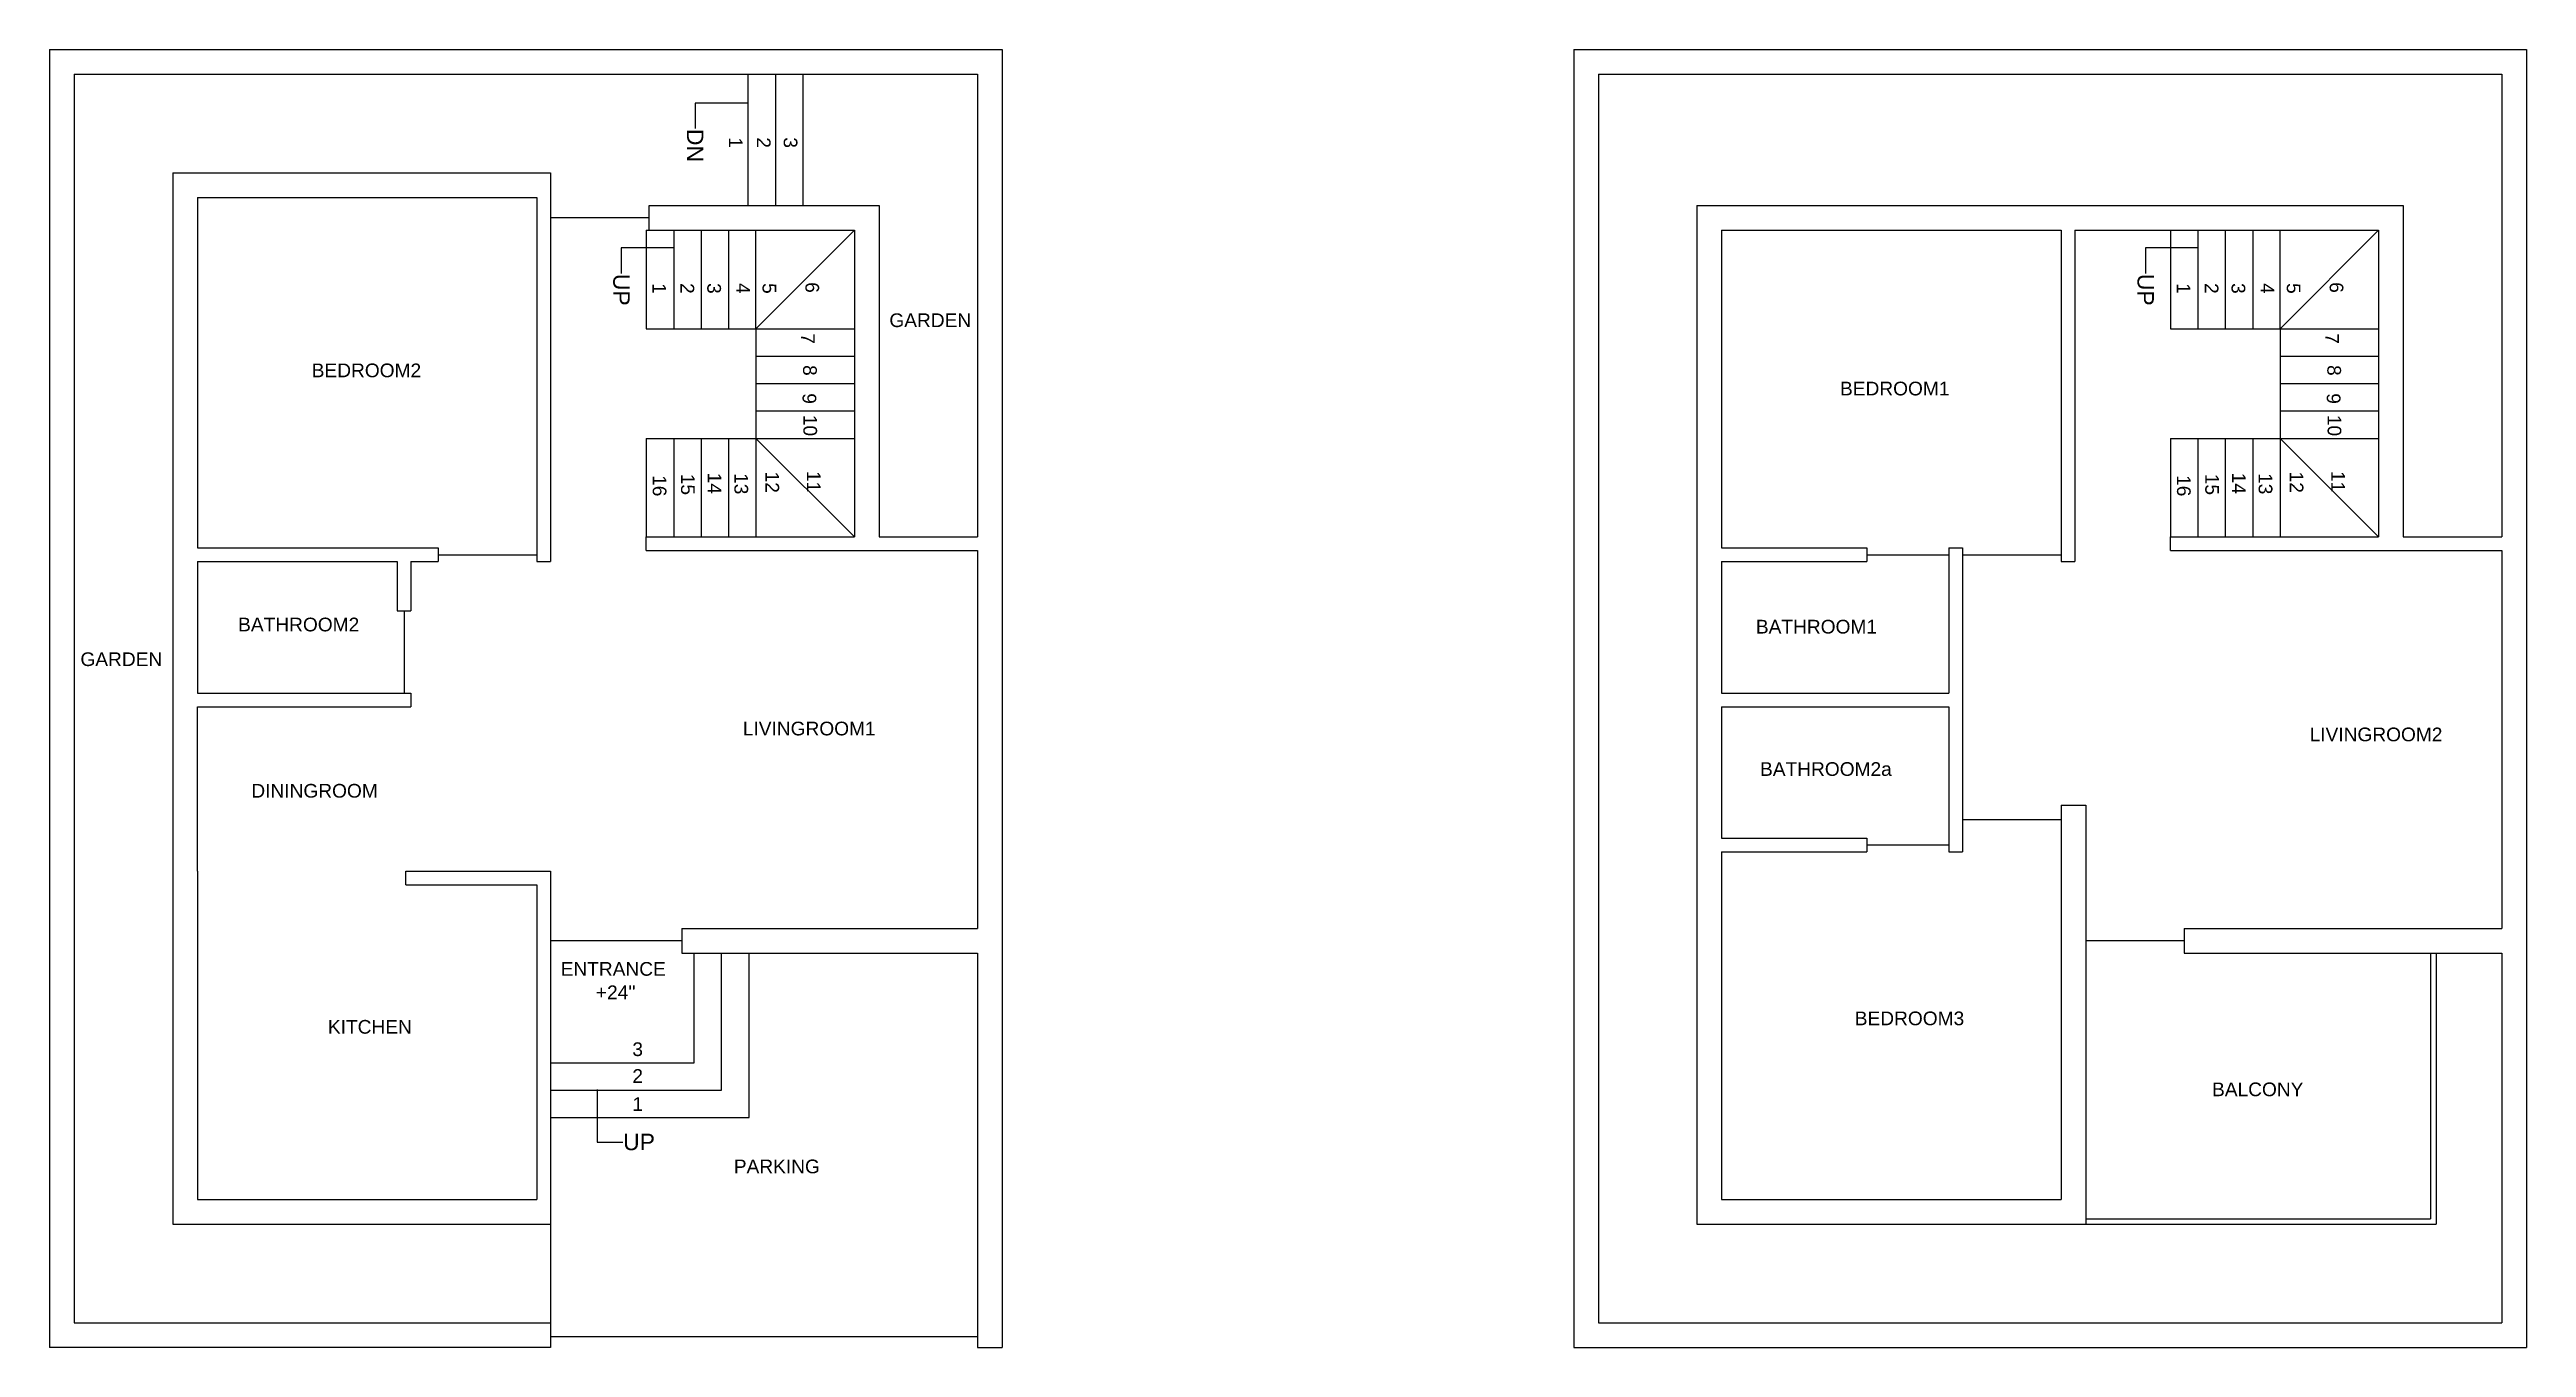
# Model space of a CAD drawing. Header units: feet. Extents: x 18 to 922, y 3 to 477.
import ezdxf
from ezdxf import colors
from ezdxf.entities.mleader import LeaderData, LeaderLine
from ezdxf.math import Vec2, Vec3

# ---------------------------------------------------------------- set-up
doc = ezdxf.new("R2010")
doc.units = ezdxf.units.FT
doc.header["$MEASUREMENT"] = 0
for name, color, linetype in [('Balcony', 7, 'Continuous'), ('BathRoom1', 7, 'Continuous'), ('BathRoom2', 7, 'Continuous'), ('BathRoom2a', 7, 'Continuous'), ('BedRoom1', 7, 'Continuous'), ('BedRoom2', 7, 'Continuous'), ('BedRoom3', 7, 'Continuous'), ('Boundary', 7, 'Continuous'), ('DiningRoom', 7, 'Continuous'), ('Door2.6fPanel', 7, 'Continuous'), ('Door3fPanel', 7, 'Continuous'), ('Door4fPanel', 7, 'Continuous'), ('Entrance_Staircase', 7, 'Continuous'), ('Entrance_Staircase_wall', 7, 'Continuous'), ('Garden', 7, 'Continuous'), ('Garden_Staircase', 7, 'Continuous'), ('Kitchen', 7, 'Continuous'), ('LivingRoom1', 7, 'Continuous'), ('LivingRoom2', 7, 'Continuous'), ('Main_gate', 7, 'Continuous'), ('Parking', 7, 'Continuous'), ('Staircase', 7, 'Continuous'), ('Staircase_innerwall', 7, 'Continuous'), ('Staircase_outertwall', 7, 'Continuous')]:
    doc.layers.add(name, color=color, linetype=linetype)
doc.styles.get("Standard").update_dxf_attribs({"font": 'arial.ttf'})

msp = doc.modelspace()

# ---------------------------------------------------------------- linework, layer by layer
at = {"layer": 'Balcony'}
for p, q in [((761.32, 200.68), (761.32, 47.68)), ((797.32, 155.68), (797.32, 146.68)), ((797.32, 146.68), (913.32, 146.68)), ((887.32, 146.68), (887.32, 49.68)), ((889.32, 146.68), (889.32, 47.68)), ((761.32, 49.68), (887.32, 49.68)), ((761.32, 47.68), (889.32, 47.68))]:
    msp.add_line(p, q, dxfattribs=at)
at = {"layer": 'BathRoom1'}
for p, q in [((628.32, 289.68), (628.32, 241.68)), ((628.32, 289.68), (681.32, 289.68)), ((681.32, 294.68), (681.32, 289.68)), ((711.32, 294.68), (711.32, 241.68)), ((628.32, 241.68), (711.32, 241.68))]:
    msp.add_line(p, q, dxfattribs=at)
at = {"layer": 'BathRoom2'}
for p, q in [((71.53, 289.68), (71.53, 241.68)), ((71.53, 289.68), (144.53, 289.68)), ((144.53, 289.68), (144.53, 271.68)), ((149.53, 289.68), (149.53, 271.68)), ((144.53, 271.68), (149.53, 271.68)), ((71.53, 241.68), (149.53, 241.68))]:
    msp.add_line(p, q, dxfattribs=at)
at = {"layer": 'BathRoom2a'}
for p, q in [((628.32, 236.68), (628.32, 188.68)), ((628.32, 236.68), (711.32, 236.68)), ((711.32, 236.68), (711.32, 183.68)), ((628.32, 188.68), (681.32, 188.68)), ((681.32, 188.68), (681.32, 183.68))]:
    msp.add_line(p, q, dxfattribs=at)
at = {"layer": 'BedRoom1'}
for p, q in [((628.32, 410.68), (752.32, 410.68)), ((628.32, 410.68), (628.32, 294.68)), ((752.32, 410.68), (752.32, 289.68)), ((628.32, 294.68), (681.32, 294.68)), ((711.32, 294.68), (716.32, 294.68))]:
    msp.add_line(p, q, dxfattribs=at)
at = {"layer": 'BedRoom2'}
for p, q in [((71.53, 422.68), (195.53, 422.68)), ((71.53, 422.68), (71.53, 294.68)), ((195.53, 422.68), (195.53, 289.68)), ((71.53, 294.68), (159.53, 294.68)), ((149.53, 289.68), (159.53, 289.68)), ((159.53, 294.68), (159.53, 289.68))]:
    msp.add_line(p, q, dxfattribs=at)
at = {"layer": 'BedRoom3'}
for p, q in [((752.32, 200.68), (752.32, 56.68)), ((628.32, 183.68), (628.32, 56.68)), ((628.32, 183.68), (681.32, 183.68)), ((711.32, 183.68), (716.32, 183.68)), ((628.32, 56.68), (752.32, 56.68))]:
    msp.add_line(p, q, dxfattribs=at)
at = {"layer": 'Boundary'}
for p, q in [((17.53, 476.68), (365.53, 476.68)), ((17.53, 476.68), (17.53, 2.68)), ((365.53, 476.68), (365.53, 2.68)), ((574.32, 476.68), (922.32, 476.68)), ((574.32, 476.68), (574.32, 2.68)), ((922.32, 476.68), (922.32, 2.68)), ((583.32, 467.68), (913.32, 467.68)), ((583.32, 467.68), (583.32, 11.68)), ((913.32, 467.68), (913.32, 298.68)), ((619.32, 419.68), (877.32, 419.68)), ((619.32, 419.68), (619.32, 47.68)), ((877.32, 419.68), (877.32, 298.68)), ((877.32, 298.68), (913.32, 298.68)), ((913.32, 146.68), (913.32, 11.68)), ((619.32, 47.68), (761.32, 47.68)), ((583.32, 11.68), (913.32, 11.68)), ((200.53, 2.68), (17.53, 2.68)), ((356.53, 2.68), (365.53, 2.68)), ((574.32, 2.68), (922.32, 2.68))]:
    msp.add_line(p, q, dxfattribs=at)
at = {"layer": 'DiningRoom'}
for p, q in [((71.53, 236.68), (149.53, 236.68)), ((71.53, 176.68), (71.53, 236.68)), ((147.67, 176.68), (200.53, 176.68))]:
    msp.add_line(p, q, dxfattribs=at)
at = {"layer": 'Door2.6fPanel'}
for p, q in [((681.32, 292.18), (711.32, 292.18)), ((147.03, 271.68), (147.03, 241.68)), ((681.32, 186.18), (711.32, 186.18))]:
    msp.add_line(p, q, dxfattribs=at)
at = {"layer": 'Door3fPanel'}
for p, q in [((236.53, 415.18), (200.53, 415.18)), ((159.53, 292.18), (195.53, 292.18)), ((716.32, 292.18), (752.32, 292.18)), ((752.32, 195.4), (716.32, 195.4)), ((797.32, 151.18), (761.32, 151.18))]:
    msp.add_line(p, q, dxfattribs=at)
at = {"layer": 'Door4fPanel'}
msp.add_line((248.53, 151.18), (200.53, 151.18), dxfattribs=at)
at = {"layer": 'Entrance_Staircase'}
for p, q in [((253.04, 106.68), (253.04, 146.68)), ((263.04, 96.68), (263.04, 146.68)), ((273.04, 86.68), (273.04, 146.68)), ((200.53, 106.68), (253.04, 106.68)), ((200.53, 96.68), (263.04, 96.68)), ((200.53, 86.68), (273.04, 86.68))]:
    msp.add_line(p, q, dxfattribs=at)
at = {"layer": 'Entrance_Staircase_wall'}
for p, q in [((200.53, 176.68), (200.53, 86.68)), ((248.53, 155.68), (248.53, 146.68)), ((248.53, 146.68), (273.04, 146.68))]:
    msp.add_line(p, q, dxfattribs=at)
at = {"layer": 'Garden'}
for p, q in [((26.53, 467.68), (356.53, 467.68)), ((26.53, 467.68), (26.53, 11.68)), ((356.53, 467.68), (356.53, 298.68)), ((62.53, 431.68), (200.53, 431.68)), ((62.53, 431.68), (62.53, 47.68)), ((320.53, 419.68), (320.53, 298.68)), ((320.53, 298.68), (356.53, 298.68)), ((62.53, 47.68), (200.53, 47.68)), ((26.53, 11.68), (200.53, 11.68))]:
    msp.add_line(p, q, dxfattribs=at)
at = {"layer": 'Garden_Staircase'}
for p, q in [((272.66, 467.68), (272.66, 419.68)), ((282.66, 467.68), (282.66, 419.68)), ((292.66, 467.68), (292.66, 419.68))]:
    msp.add_line(p, q, dxfattribs=at)
at = {"layer": 'Kitchen'}
for p, q in [((71.53, 176.68), (71.53, 56.68)), ((147.67, 171.68), (147.67, 176.68)), ((147.67, 171.68), (195.53, 171.68)), ((195.53, 171.68), (195.53, 56.68)), ((71.53, 56.68), (195.53, 56.68))]:
    msp.add_line(p, q, dxfattribs=at)
at = {"layer": 'LivingRoom1'}
for p, q in [((195.53, 289.68), (200.53, 289.68)), ((235.53, 293.68), (356.53, 293.68)), ((356.53, 293.68), (356.53, 155.68)), ((149.53, 241.68), (149.53, 236.68)), ((248.53, 155.68), (356.53, 155.68))]:
    msp.add_line(p, q, dxfattribs=at)
at = {"layer": 'LivingRoom2'}
for p, q in [((716.32, 294.68), (716.32, 183.68)), ((752.32, 289.68), (757.32, 289.68)), ((792.32, 293.68), (913.32, 293.68)), ((913.32, 293.68), (913.32, 155.68)), ((752.32, 200.68), (761.32, 200.68)), ((797.32, 155.68), (913.32, 155.68))]:
    msp.add_line(p, q, dxfattribs=at)
at = {"layer": 'Main_gate'}
msp.add_line((200.53, 6.68), (356.53, 6.68), dxfattribs=at)
at = {"layer": 'Parking'}
for p, q in [((273.04, 146.68), (356.53, 146.68)), ((356.53, 146.68), (356.53, 2.68)), ((200.53, 86.68), (200.53, 2.68))]:
    msp.add_line(p, q, dxfattribs=at)
at = {"layer": 'Staircase'}
for p, q in [((200.53, 431.68), (200.53, 289.68)), ((236.53, 419.68), (320.53, 419.68)), ((235.53, 410.68), (235.53, 374.68)), ((235.53, 410.68), (236.53, 410.68)), ((245.53, 410.68), (245.53, 374.68)), ((255.53, 410.68), (255.53, 374.68)), ((255.53, 410.68), (255.53, 374.68)), ((265.53, 410.68), (265.53, 374.68)), ((275.53, 374.68), (311.53, 410.68)), ((275.53, 374.68), (275.53, 410.68)), ((757.32, 410.68), (757.32, 289.68)), ((792.32, 410.68), (792.32, 374.68)), ((802.32, 410.68), (802.32, 374.68)), ((812.32, 410.68), (812.32, 374.68)), ((812.32, 410.68), (812.32, 374.68)), ((822.32, 410.68), (822.32, 374.68)), ((832.32, 374.68), (868.32, 410.68)), ((832.32, 374.68), (832.32, 410.68)), ((275.53, 374.68), (311.53, 374.68)), ((832.32, 374.68), (868.32, 374.68)), ((275.53, 364.68), (311.53, 364.68)), ((832.32, 364.68), (868.32, 364.68)), ((275.53, 354.68), (311.53, 354.68)), ((832.32, 354.68), (868.32, 354.68)), ((275.53, 344.68), (311.53, 344.68)), ((832.32, 344.68), (868.32, 344.68)), ((235.53, 334.68), (235.53, 298.68)), ((245.53, 334.68), (245.53, 298.68)), ((255.53, 334.68), (255.53, 298.68)), ((255.53, 334.68), (255.53, 298.68)), ((265.53, 334.68), (265.53, 298.68)), ((311.53, 298.68), (275.53, 334.68)), ((275.53, 334.68), (311.53, 334.68)), ((275.53, 334.68), (275.53, 298.68)), ((792.32, 334.68), (792.32, 298.68)), ((802.32, 334.68), (802.32, 298.68)), ((812.32, 334.68), (812.32, 298.68)), ((812.32, 334.68), (812.32, 298.68)), ((822.32, 334.68), (822.32, 298.68)), ((868.32, 298.68), (832.32, 334.68)), ((832.32, 334.68), (868.32, 334.68)), ((832.32, 334.68), (832.32, 298.68))]:
    msp.add_line(p, q, dxfattribs=at)
at = {"layer": 'Staircase_innerwall'}
for p, q in [((235.53, 374.68), (275.53, 374.68)), ((275.53, 374.68), (275.53, 334.68)), ((792.32, 374.68), (832.32, 374.68)), ((832.32, 374.68), (832.32, 334.68)), ((235.53, 334.68), (275.53, 334.68)), ((792.32, 334.68), (832.32, 334.68))]:
    msp.add_line(p, q, dxfattribs=at)
at = {"layer": 'Staircase_outertwall'}
for p, q in [((236.53, 410.68), (236.53, 419.68)), ((235.53, 410.68), (311.53, 410.68)), ((311.53, 410.68), (311.53, 298.68)), ((757.32, 410.68), (868.32, 410.68)), ((868.32, 410.68), (868.32, 298.68)), ((235.53, 298.68), (311.53, 298.68)), ((235.53, 293.68), (235.53, 298.68)), ((792.32, 298.68), (868.32, 298.68)), ((792.32, 293.68), (792.32, 298.68))]:
    msp.add_line(p, q, dxfattribs=at)

# ---------------------------------------------------------------- texts
at = {"layer": 'Balcony', "insert": (807.47, 99.44), "char_height": 5, "width": 33.9424, "attachment_point": 1}
msp.add_mtext('BALCONY', dxfattribs=at)
at = {"layer": 'BathRoom1', "insert": (640.84, 268.41), "char_height": 5, "width": 33.8009, "attachment_point": 1}
msp.add_mtext('BATHROOM1', dxfattribs=at)
at = {"layer": 'BathRoom2', "insert": (86.42, 269.2), "char_height": 5, "width": 33.9424, "attachment_point": 1}
msp.add_mtext('BATHROOM2', dxfattribs=at)
at = {"layer": 'BathRoom2a', "insert": (642.36, 216.42), "char_height": 5, "width": 33.9424, "attachment_point": 1}
msp.add_mtext('BATHROOM2a', dxfattribs=at)
at = {"layer": 'BedRoom1', "insert": (671.57, 355.38), "char_height": 5, "width": 33.9424, "attachment_point": 1}
msp.add_mtext('BEDROOM1', dxfattribs=at)
at = {"layer": 'BedRoom2', "insert": (113.3, 362.01), "char_height": 5, "width": 33.9424, "attachment_point": 1}
msp.add_mtext('BEDROOM2', dxfattribs=at)
at = {"layer": 'BedRoom3', "insert": (676.96, 125.36), "char_height": 5, "width": 33.9424, "attachment_point": 1}
msp.add_mtext('BEDROOM3', dxfattribs=at)
at = {"layer": 'DiningRoom', "insert": (91.25, 208.48), "char_height": 5, "width": 44.953, "attachment_point": 1}
msp.add_mtext('DININGROOM', dxfattribs=at)
at = {"layer": 'Entrance_Staircase', "char_height": 5, "width": 33.9424, "attachment_point": 1}
for s, insert in [('ENTRANCE', (204.23, 143.43)), ("+24''", (217.11, 134.87)), ('3', (230.43, 114.1)), ('2', (230.43, 104.31)), ('1', (230.43, 94.05))]:
    msp.add_mtext(s, dxfattribs=dict(at, insert=insert))
at = {"layer": 'Garden', "char_height": 5, "width": 33.9424, "attachment_point": 1}
for insert in [(324.31, 380.32), (28.81, 256.53)]:
    msp.add_mtext('GARDEN', dxfattribs=dict(at, insert=insert))
at = {"layer": 'Garden_Staircase', "char_height": 5, "width": 33.9424, "attachment_point": 1, "rotation": 270}
for s, insert in [('1', (270.67, 444.62)), ('2', (280.92, 444.62)), ('3', (290.71, 444.62))]:
    msp.add_mtext(s, dxfattribs=dict(at, insert=insert))
at = {"layer": 'Kitchen', "insert": (119.22, 122.27), "char_height": 5, "width": 33.9424, "attachment_point": 1}
msp.add_mtext('KITCHEN ', dxfattribs=at)
at = {"layer": 'LivingRoom1', "insert": (270.78, 231.21), "char_height": 5, "width": 33.9424, "attachment_point": 1}
msp.add_mtext('LIVINGROOM1', dxfattribs=at)
at = {"layer": 'LivingRoom2', "insert": (843.11, 229.06), "char_height": 5, "width": 33.9424, "attachment_point": 1}
msp.add_mtext('LIVINGROOM2', dxfattribs=at)
at = {"layer": 'Parking', "insert": (267.49, 71.29), "char_height": 5, "width": 33.9424, "attachment_point": 1}
msp.add_mtext('PARKING', dxfattribs=at)
at = {"layer": 'Staircase', "char_height": 5, "width": 33.9424, "attachment_point": 1, "rotation": 270}
for s, insert in [('1', (242.76, 391.39)), ('2', (253.01, 391.39)), ('3', (262.8, 391.39)), ('4', (273.39, 391.39)), ('5', (282.98, 391.39)), ('6', (298.64, 391.72)), ('1', (799.55, 391.39)), ('2', (809.8, 391.39)), ('3', (819.59, 391.39)), ('4', (830.18, 391.39)), ('5', (839.77, 391.39)), ('6', (855.43, 391.72)), ('7', (297.04, 373.08)), ('7', (853.83, 373.08)), ('8', (297.79, 361.44)), ('8', (854.58, 361.44)), ('9', (297.6, 351.16)), ('9', (854.39, 351.16)), ('10', (297.89, 343.28)), ('10', (854.68, 343.28)), ('16', (242.87, 321.26)), ('15', (253.21, 321.75)), ('14', (262.99, 322.15)), ('13', (272.71, 321.99)), ('12', (284.04, 322.54)), ('11', (299.22, 322.76)), ('16', (799.66, 321.26)), ('15', (809.99, 321.75)), ('14', (819.78, 322.15)), ('13', (829.5, 321.99)), ('12', (840.83, 322.54)), ('11', (856.01, 322.76))]:
    msp.add_mtext(s, dxfattribs=dict(at, insert=insert))

# ---------------------------------------------------------------- leaders
at = {"layer": 'Entrance_Staircase'}
ml = msp.add_multileader_mtext('Standard', dxfattribs=at)
ml.set_content('UP', color=256)
ml.set_leader_properties()
ml.build(insert=Vec2(0, 0))
ml.multileader.update_dxf_attribs({"dogleg_length": 0.36, "arrow_head_size": 0.18})
ctx = ml.context
ctx.base_point, ctx.char_height, ctx.arrow_head_size, ctx.landing_gap_size, ctx.plane_origin = Vec3(226.96, 77.68), 6, 0.18, 0.09, Vec3(217.6, 87.08)
notes = []
notes.append((ctx, [(0, (1, 1, 0), (217.6, 77.68), (1, 0), 9.36, [(0, [(217.6, 97.08)], 0, [])])]))
ctx.mtext.insert, ctx.mtext.rotation, ctx.mtext.flow_direction = Vec3(227.05, 80.73), 6.283185, 5
at = {"layer": 'Garden_Staircase'}
ml = msp.add_multileader_mtext('Standard', dxfattribs=at)
ml.set_content('DN', color=256)
ml.set_leader_properties()
ml.build(insert=Vec2(0, 0))
ml.multileader.update_dxf_attribs({"dogleg_length": 0.36, "arrow_head_size": 0.18})
ctx = ml.context
ctx.base_point, ctx.char_height, ctx.arrow_head_size, ctx.landing_gap_size, ctx.plane_origin, ctx.plane_x_axis, ctx.plane_y_axis = Vec3(253.38, 447.79), 6, 0.18, 0.09, Vec3(262.78, 457.15), Vec3(0, -1), Vec3(1, 0)
notes.append((ctx, [(0, (1, 1, 0), (253.38, 457.15), (0, -1), 9.36, [(0, [(272.78, 457.15)], 0, [])])]))
ctx.mtext.insert, ctx.mtext.text_direction, ctx.mtext.rotation, ctx.mtext.flow_direction = Vec3(256.38, 447.7), Vec3(0, -1), 4.712389, 5
at = {"layer": 'Staircase'}
ml = msp.add_multileader_mtext('Standard', dxfattribs=at)
ml.set_content('UP', color=256)
ml.set_leader_properties()
ml.build(insert=Vec2(0, 0))
ml.multileader.update_dxf_attribs({"dogleg_length": 0.36, "arrow_head_size": 0.18})
ctx = ml.context
ctx.base_point, ctx.char_height, ctx.arrow_head_size, ctx.landing_gap_size, ctx.plane_origin, ctx.plane_x_axis, ctx.plane_y_axis = Vec3(226.39, 394.86), 6, 0.18, 0.09, Vec3(235.78, 404.22), Vec3(0, -1), Vec3(1, 0)
notes.append((ctx, [(0, (1, 1, 0), (226.39, 404.22), (0, -1), 9.36, [(0, [(245.78, 404.22)], 0, [])])]))
ctx.mtext.insert, ctx.mtext.text_direction, ctx.mtext.rotation, ctx.mtext.flow_direction = Vec3(229.44, 394.77), Vec3(0, -1), 4.712389, 5
ml = msp.add_multileader_mtext('Standard', dxfattribs=at)
ml.set_content('UP', color=256)
ml.set_leader_properties()
ml.build(insert=Vec2(0, 0))
ml.multileader.update_dxf_attribs({"dogleg_length": 0.36, "arrow_head_size": 0.18})
ctx = ml.context
ctx.base_point, ctx.char_height, ctx.arrow_head_size, ctx.landing_gap_size, ctx.plane_origin, ctx.plane_x_axis, ctx.plane_y_axis = Vec3(783.18, 394.86), 6, 0.18, 0.09, Vec3(792.57, 404.22), Vec3(0, -1), Vec3(1, 0)
notes.append((ctx, [(0, (1, 1, 0), (783.18, 404.22), (0, -1), 9.36, [(0, [(802.57, 404.22)], 0, [])])]))
ctx.mtext.insert, ctx.mtext.text_direction, ctx.mtext.rotation, ctx.mtext.flow_direction = Vec3(786.23, 394.77), Vec3(0, -1), 4.712389, 5
for ctx, leaders in notes:
    for number, flags, end, landing, length, lines in leaders:
        leader = LeaderData()
        leader.index, (leader.has_last_leader_line, leader.has_dogleg_vector, leader.attachment_direction) = number, flags
        leader.last_leader_point, leader.dogleg_vector, leader.dogleg_length = Vec3(end), Vec3(landing), length
        for number, points, colour, breaks in lines:
            line = LeaderLine()
            line.index, line.vertices, line.color, line.breaks = number, Vec3.list(points), colors.encode_raw_color(colour), breaks
            leader.lines.append(line)
        ctx.leaders.append(leader)

doc.saveas('drawing.dxf')
